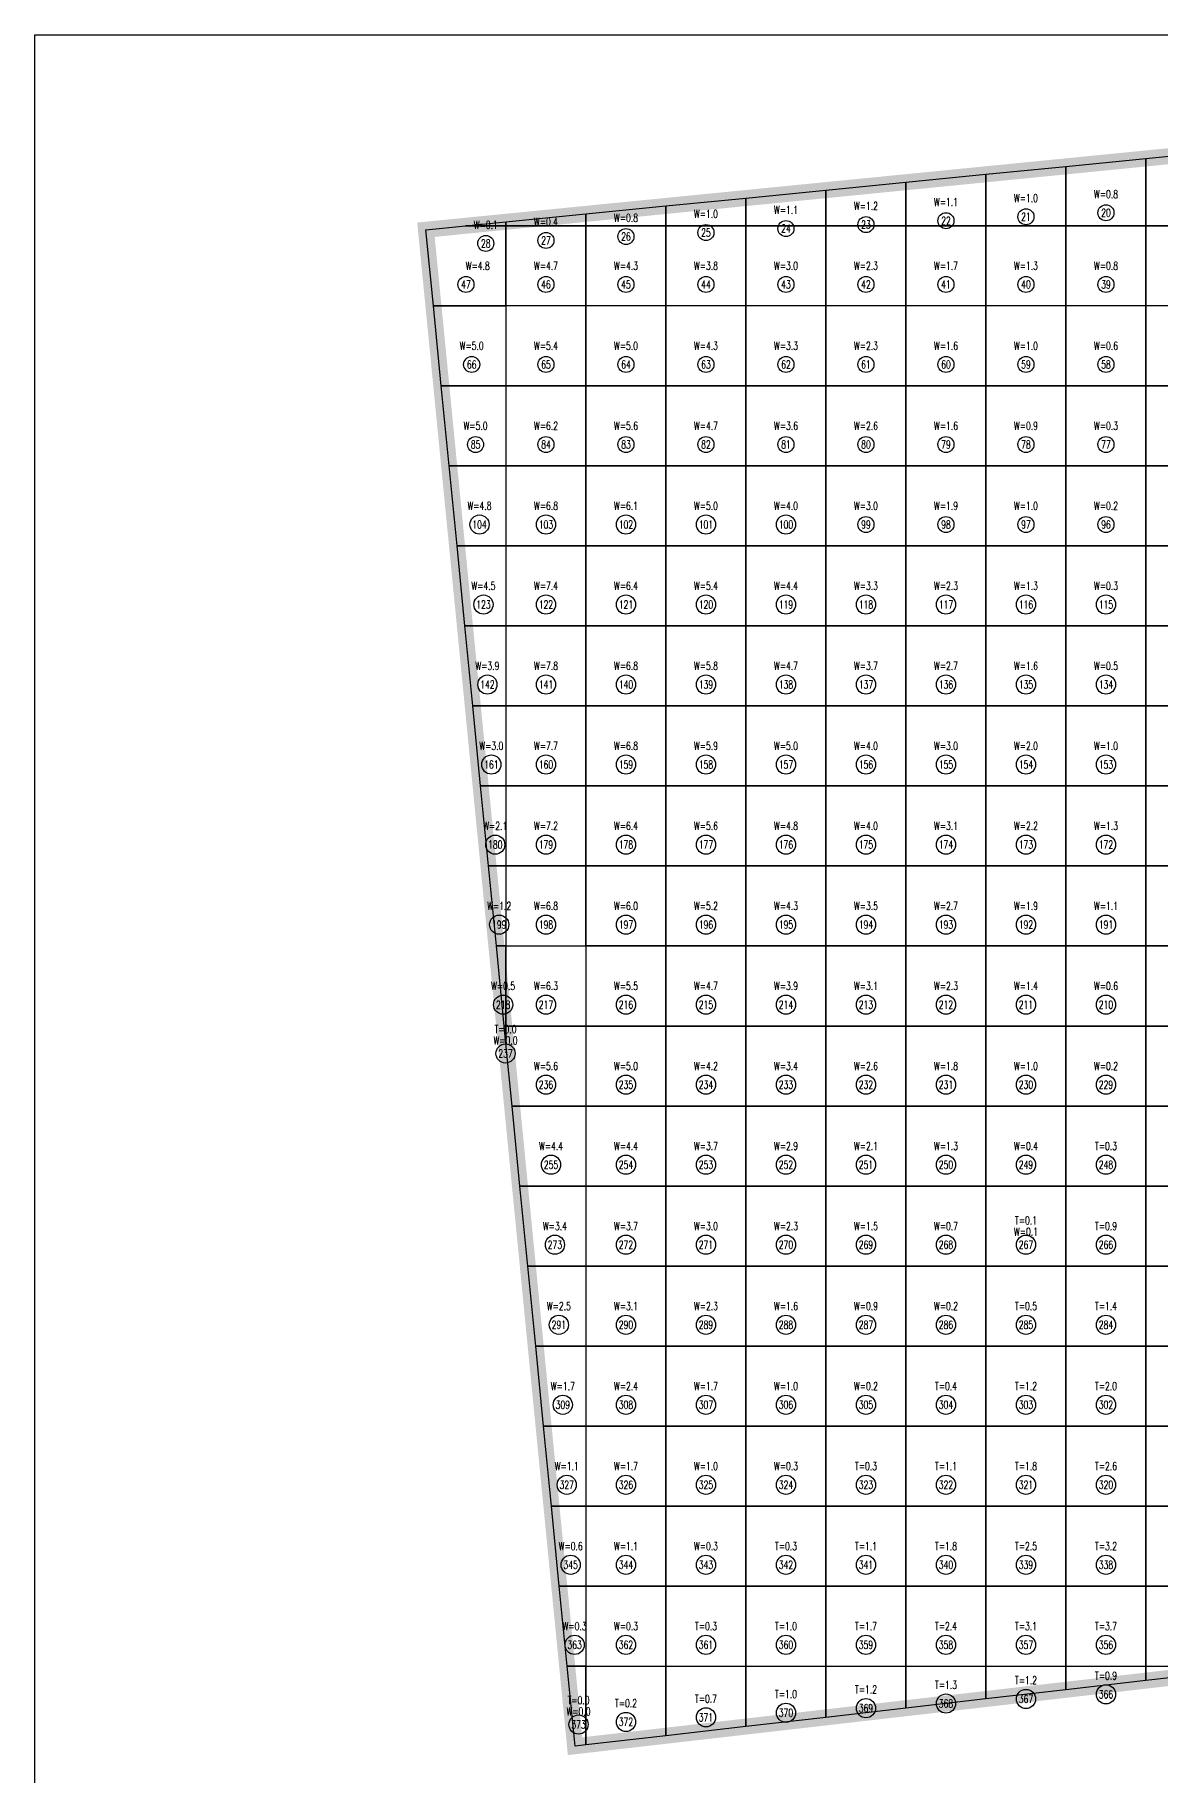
# Model space of a CAD drawing. Extents: x 4283 to 40403, y 1134 to 1764.
# Drawn here: x 13742 to 13805.9, y 1575.2 to 1674.1 of the extents above; entities that cross this region are included whole.
import ezdxf
from ezdxf.enums import TextEntityAlignment as Align

# ---------------------------------------------------------------- set-up
doc = ezdxf.new("R2010")
doc.units = 0
for name, color, linetype in [('tdz_15-1方格网', 2, 'Continuous'), ('tdz_15-1方格网计算', 7, 'Continuous'), ('tdz_土方计算图', 7, 'Continuous'), ('tdz_格田', 6, 'Continuous')]:
    doc.layers.add(name, color=color, linetype=linetype)
doc.styles.add('GLandNum', font='txt_____.ttf', dxfattribs={"width": 0.7, "height": 0.5})

msp = doc.modelspace()

# ---------------------------------------------------------------- linework, layer by layer
at = {"layer": 'tdz_15-1方格网', "linetype": 'Continuous'}
for points in [[(13805.124, 1667.069, 3083.829), (13805.124, 1663.245, 3083.823), (13800.579, 1663.245, 3083.84), (13800.579, 1666.619, 3083.845)], [(13809.67, 1667.519, 3083.813), (13809.67, 1663.245, 3083.805), (13805.124, 1663.245, 3083.823), (13805.124, 1667.069, 3083.829)], [(13796.034, 1666.169, 3083.862), (13796.034, 1663.245, 3083.857), (13791.488, 1663.245, 3083.875), (13791.488, 1665.72, 3083.878)], [(13800.579, 1666.619, 3083.845), (13800.579, 1663.245, 3083.84), (13796.034, 1663.245, 3083.857), (13796.034, 1666.169, 3083.862)], [(13782.397, 1664.82, 3083.911), (13782.397, 1663.245, 3083.917), (13777.852, 1663.245, 3083.935), (13777.852, 1664.371, 3083.929)], [(13786.943, 1665.27, 3083.895), (13786.943, 1663.245, 3083.892), (13782.397, 1663.245, 3083.917), (13782.397, 1664.82, 3083.911)], [(13791.488, 1665.72, 3083.878), (13791.488, 1663.245, 3083.875), (13786.943, 1663.245, 3083.892), (13786.943, 1665.27, 3083.895)], [(13773.306, 1663.921, 3083.946), (13773.306, 1663.245, 3083.95), (13768.761, 1663.245, 3083.965), (13768.761, 1663.471, 3083.965)], [(13777.852, 1664.371, 3083.929), (13777.852, 1663.245, 3083.935), (13773.306, 1663.245, 3083.95), (13773.306, 1663.921, 3083.946)], [(13766.47, 1663.245, 3083.974), (13768.761, 1663.245, 3083.965), (13768.761, 1658.699, 3083.992), (13764.64, 1658.699, 3084.005), (13764.215, 1663.022, 3083.983)], [(13768.761, 1663.471, 3083.965), (13768.761, 1663.245, 3083.965), (13766.47, 1663.245, 3083.974)], [(13768.761, 1658.699, 3083.992), (13768.761, 1663.245, 3083.965), (13773.306, 1663.245, 3083.95), (13773.306, 1658.699, 3083.976)], [(13773.306, 1658.699, 3083.976), (13773.306, 1663.245, 3083.95), (13777.852, 1663.245, 3083.935), (13777.852, 1658.699, 3083.961)], [(13777.852, 1658.699, 3083.961), (13777.852, 1663.245, 3083.935), (13782.397, 1663.245, 3083.917), (13782.397, 1658.699, 3083.931)], [(13782.397, 1658.699, 3083.931), (13782.397, 1663.245, 3083.917), (13786.943, 1663.245, 3083.892), (13786.943, 1658.699, 3083.893)], [(13786.943, 1658.699, 3083.893), (13786.943, 1663.245, 3083.892), (13791.488, 1663.245, 3083.875), (13791.488, 1658.699, 3083.865)], [(13791.488, 1658.699, 3083.865), (13791.488, 1663.245, 3083.875), (13796.034, 1663.245, 3083.857), (13796.034, 1658.699, 3083.85)], [(13796.034, 1658.699, 3083.85), (13796.034, 1663.245, 3083.857), (13800.579, 1663.245, 3083.84), (13800.579, 1658.699, 3083.833)], [(13800.579, 1658.699, 3083.833), (13800.579, 1663.245, 3083.84), (13805.124, 1663.245, 3083.823), (13805.124, 1658.699, 3083.815)], [(13805.124, 1658.699, 3083.815), (13805.124, 1663.245, 3083.823), (13809.67, 1663.245, 3083.805), (13809.67, 1658.699, 3083.798)], [(13764.64, 1658.699, 3084.005), (13768.761, 1658.699, 3083.992), (13768.761, 1654.154, 3084.018), (13765.087, 1654.154, 3084.03)], [(13768.761, 1658.699, 3083.992), (13768.761, 1654.154, 3084.018), (13773.306, 1654.154, 3084.003), (13773.306, 1658.699, 3083.976)], [(13773.306, 1658.699, 3083.976), (13773.306, 1654.154, 3084.003), (13777.852, 1654.154, 3083.981), (13777.852, 1658.699, 3083.961)], [(13777.852, 1658.699, 3083.961), (13777.852, 1654.154, 3083.981), (13782.397, 1654.154, 3083.944), (13782.397, 1658.699, 3083.931)], [(13782.397, 1658.699, 3083.931), (13782.397, 1654.154, 3083.944), (13786.943, 1654.154, 3083.906), (13786.943, 1658.699, 3083.893)], [(13786.943, 1658.699, 3083.893), (13786.943, 1654.154, 3083.906), (13791.488, 1654.154, 3083.869), (13791.488, 1658.699, 3083.865)], [(13791.488, 1658.699, 3083.865), (13791.488, 1654.154, 3083.869), (13796.034, 1654.154, 3083.84), (13796.034, 1658.699, 3083.85)], [(13796.034, 1658.699, 3083.85), (13796.034, 1654.154, 3083.84), (13800.579, 1654.154, 3083.825), (13800.579, 1658.699, 3083.833)], [(13800.579, 1658.699, 3083.833), (13800.579, 1654.154, 3083.825), (13805.124, 1654.154, 3083.808), (13805.124, 1658.699, 3083.815)], [(13805.124, 1658.699, 3083.815), (13805.124, 1654.154, 3083.808), (13809.67, 1654.154, 3083.791), (13809.67, 1658.699, 3083.798)], [(13765.087, 1654.154, 3084.03), (13768.761, 1654.154, 3084.018), (13768.761, 1649.608, 3084.045), (13765.534, 1649.608, 3084.055)], [(13768.761, 1654.154, 3084.018), (13768.761, 1649.608, 3084.045), (13773.306, 1649.608, 3084.029), (13773.306, 1654.154, 3084.003)], [(13773.306, 1654.154, 3084.003), (13773.306, 1649.608, 3084.029), (13777.852, 1649.608, 3083.995), (13777.852, 1654.154, 3083.981)], [(13777.852, 1654.154, 3083.981), (13777.852, 1649.608, 3083.995), (13782.397, 1649.608, 3083.957), (13782.397, 1654.154, 3083.944)], [(13782.397, 1654.154, 3083.944), (13782.397, 1649.608, 3083.957), (13786.943, 1649.608, 3083.92), (13786.943, 1654.154, 3083.906)], [(13786.943, 1654.154, 3083.906), (13786.943, 1649.608, 3083.92), (13791.488, 1649.608, 3083.882), (13791.488, 1654.154, 3083.869)], [(13791.488, 1654.154, 3083.869), (13791.488, 1649.608, 3083.882), (13796.034, 1649.608, 3083.845), (13796.034, 1654.154, 3083.84)], [(13796.034, 1654.154, 3083.84), (13796.034, 1649.608, 3083.845), (13800.579, 1649.608, 3083.814), (13800.579, 1654.154, 3083.825)], [(13800.579, 1654.154, 3083.825), (13800.579, 1649.608, 3083.814), (13805.124, 1649.608, 3083.798), (13805.124, 1654.154, 3083.808)], [(13805.124, 1654.154, 3083.808), (13805.124, 1649.608, 3083.798), (13809.67, 1649.608, 3083.783), (13809.67, 1654.154, 3083.791)], [(13765.534, 1649.608, 3084.055), (13768.761, 1649.608, 3084.045), (13768.761, 1645.063, 3084.071), (13765.981, 1645.063, 3084.079)], [(13768.761, 1649.608, 3084.045), (13768.761, 1645.063, 3084.071), (13773.306, 1645.063, 3084.045), (13773.306, 1649.608, 3084.029)], [(13773.306, 1649.608, 3084.029), (13773.306, 1645.063, 3084.045), (13777.852, 1645.063, 3084.008), (13777.852, 1649.608, 3083.995)], [(13777.852, 1649.608, 3083.995), (13777.852, 1645.063, 3084.008), (13782.397, 1645.063, 3083.97), (13782.397, 1649.608, 3083.957)], [(13782.397, 1649.608, 3083.957), (13782.397, 1645.063, 3083.97), (13786.943, 1645.063, 3083.933), (13786.943, 1649.608, 3083.92)], [(13786.943, 1649.608, 3083.92), (13786.943, 1645.063, 3083.933), (13791.488, 1645.063, 3083.895), (13791.488, 1649.608, 3083.882)], [(13791.488, 1649.608, 3083.882), (13791.488, 1645.063, 3083.895), (13796.034, 1645.063, 3083.858), (13796.034, 1649.608, 3083.845)], [(13796.034, 1649.608, 3083.845), (13796.034, 1645.063, 3083.858), (13800.579, 1645.063, 3083.821), (13800.579, 1649.608, 3083.814)], [(13800.579, 1649.608, 3083.814), (13800.579, 1645.063, 3083.821), (13805.124, 1645.063, 3083.787), (13805.124, 1649.608, 3083.798)], [(13805.124, 1649.608, 3083.798), (13805.124, 1645.063, 3083.787), (13809.67, 1645.063, 3083.772), (13809.67, 1649.608, 3083.783)], [(13765.981, 1645.063, 3084.079), (13768.761, 1645.063, 3084.071), (13768.761, 1640.517, 3084.096), (13766.428, 1640.517, 3084.104)], [(13768.761, 1645.063, 3084.071), (13768.761, 1640.517, 3084.096), (13773.306, 1640.517, 3084.059), (13773.306, 1645.063, 3084.045)], [(13773.306, 1645.063, 3084.045), (13773.306, 1640.517, 3084.059), (13777.852, 1640.517, 3084.021), (13777.852, 1645.063, 3084.008)], [(13777.852, 1645.063, 3084.008), (13777.852, 1640.517, 3084.021), (13782.397, 1640.517, 3083.984), (13782.397, 1645.063, 3083.97)], [(13782.397, 1645.063, 3083.97), (13782.397, 1640.517, 3083.984), (13786.943, 1640.517, 3083.946), (13786.943, 1645.063, 3083.933)], [(13786.943, 1645.063, 3083.933), (13786.943, 1640.517, 3083.946), (13791.488, 1640.517, 3083.909), (13791.488, 1645.063, 3083.895)], [(13791.488, 1645.063, 3083.895), (13791.488, 1640.517, 3083.909), (13796.034, 1640.517, 3083.871), (13796.034, 1645.063, 3083.858)], [(13796.034, 1645.063, 3083.858), (13796.034, 1640.517, 3083.871), (13800.579, 1640.517, 3083.834), (13800.579, 1645.063, 3083.821)], [(13800.579, 1645.063, 3083.821), (13800.579, 1640.517, 3083.834), (13805.124, 1640.517, 3083.796), (13805.124, 1645.063, 3083.787)], [(13805.124, 1645.063, 3083.787), (13805.124, 1640.517, 3083.796), (13809.67, 1640.517, 3083.762), (13809.67, 1645.063, 3083.772)], [(13766.428, 1640.517, 3084.104), (13768.761, 1640.517, 3084.096), (13768.761, 1635.972, 3084.1), (13766.875, 1635.972, 3084.111)], [(13768.761, 1640.517, 3084.096), (13768.761, 1635.972, 3084.1), (13773.306, 1635.972, 3084.071), (13773.306, 1640.517, 3084.059)], [(13773.306, 1640.517, 3084.059), (13773.306, 1635.972, 3084.071), (13777.852, 1635.972, 3084.035), (13777.852, 1640.517, 3084.021)], [(13777.852, 1640.517, 3084.021), (13777.852, 1635.972, 3084.035), (13782.397, 1635.972, 3083.997), (13782.397, 1640.517, 3083.984)], [(13782.397, 1640.517, 3083.984), (13782.397, 1635.972, 3083.997), (13786.943, 1635.972, 3083.959), (13786.943, 1640.517, 3083.946)], [(13786.943, 1640.517, 3083.946), (13786.943, 1635.972, 3083.959), (13791.488, 1635.972, 3083.922), (13791.488, 1640.517, 3083.909)], [(13791.488, 1640.517, 3083.909), (13791.488, 1635.972, 3083.922), (13796.034, 1635.972, 3083.885), (13796.034, 1640.517, 3083.871)], [(13796.034, 1640.517, 3083.871), (13796.034, 1635.972, 3083.885), (13800.579, 1635.972, 3083.847), (13800.579, 1640.517, 3083.834)], [(13800.579, 1640.517, 3083.834), (13800.579, 1635.972, 3083.847), (13805.124, 1635.972, 3083.81), (13805.124, 1640.517, 3083.796)], [(13805.124, 1640.517, 3083.796), (13805.124, 1635.972, 3083.81), (13809.67, 1635.972, 3083.772), (13809.67, 1640.517, 3083.762)], [(13766.875, 1635.972, 3084.111), (13768.761, 1635.972, 3084.1), (13768.761, 1631.426, 3084.085), (13767.322, 1631.426, 3084.093)], [(13768.761, 1635.972, 3084.1), (13768.761, 1631.426, 3084.085), (13773.306, 1631.426, 3084.055), (13773.306, 1635.972, 3084.071)], [(13773.306, 1635.972, 3084.071), (13773.306, 1631.426, 3084.055), (13777.852, 1631.426, 3084.025), (13777.852, 1635.972, 3084.035)], [(13777.852, 1635.972, 3084.035), (13777.852, 1631.426, 3084.025), (13782.397, 1631.426, 3083.995), (13782.397, 1635.972, 3083.997)], [(13782.397, 1635.972, 3083.997), (13782.397, 1631.426, 3083.995), (13786.943, 1631.426, 3083.967), (13786.943, 1635.972, 3083.959)], [(13786.943, 1635.972, 3083.959), (13786.943, 1631.426, 3083.967), (13791.488, 1631.426, 3083.935), (13791.488, 1635.972, 3083.922)], [(13791.488, 1635.972, 3083.922), (13791.488, 1631.426, 3083.935), (13796.034, 1631.426, 3083.898), (13796.034, 1635.972, 3083.885)], [(13796.034, 1635.972, 3083.885), (13796.034, 1631.426, 3083.898), (13800.579, 1631.426, 3083.86), (13800.579, 1635.972, 3083.847)], [(13800.579, 1635.972, 3083.847), (13800.579, 1631.426, 3083.86), (13805.124, 1631.426, 3083.823), (13805.124, 1635.972, 3083.81)], [(13805.124, 1635.972, 3083.81), (13805.124, 1631.426, 3083.823), (13809.67, 1631.426, 3083.785), (13809.67, 1635.972, 3083.772)], [(13767.322, 1631.426, 3084.093), (13768.761, 1631.426, 3084.085), (13768.761, 1626.881, 3084.069), (13767.769, 1626.881, 3084.075)], [(13768.761, 1631.426, 3084.085), (13768.761, 1626.881, 3084.069), (13773.306, 1626.881, 3084.039), (13773.306, 1631.426, 3084.055)], [(13773.306, 1631.426, 3084.055), (13773.306, 1626.881, 3084.039), (13777.852, 1626.881, 3084.009), (13777.852, 1631.426, 3084.025)], [(13777.852, 1631.426, 3084.025), (13777.852, 1626.881, 3084.009), (13782.397, 1626.881, 3083.98), (13782.397, 1631.426, 3083.995)], [(13782.397, 1631.426, 3083.995), (13782.397, 1626.881, 3083.98), (13786.943, 1626.881, 3083.95), (13786.943, 1631.426, 3083.967)], [(13786.943, 1631.426, 3083.967), (13786.943, 1626.881, 3083.95), (13791.488, 1626.881, 3083.92), (13791.488, 1631.426, 3083.935)], [(13791.488, 1631.426, 3083.935), (13791.488, 1626.881, 3083.92), (13796.034, 1626.881, 3083.892), (13796.034, 1631.426, 3083.898)], [(13796.034, 1631.426, 3083.898), (13796.034, 1626.881, 3083.892), (13800.579, 1626.881, 3083.863), (13800.579, 1631.426, 3083.86)], [(13800.579, 1631.426, 3083.86), (13800.579, 1626.881, 3083.863), (13805.124, 1626.881, 3083.835), (13805.124, 1631.426, 3083.823)], [(13805.124, 1631.426, 3083.823), (13805.124, 1626.881, 3083.835), (13809.67, 1626.881, 3083.799), (13809.67, 1631.426, 3083.785)], [(13767.769, 1626.881, 3084.075), (13768.761, 1626.881, 3084.069), (13768.761, 1622.336, 3084.054), (13768.216, 1622.336, 3084.055)], [(13768.761, 1626.881, 3084.069), (13768.761, 1622.336, 3084.054), (13773.306, 1622.336, 3084.024), (13773.306, 1626.881, 3084.039)], [(13773.306, 1626.881, 3084.039), (13773.306, 1622.336, 3084.024), (13777.852, 1622.336, 3083.994), (13777.852, 1626.881, 3084.009)], [(13777.852, 1626.881, 3084.009), (13777.852, 1622.336, 3083.994), (13782.397, 1622.336, 3083.964), (13782.397, 1626.881, 3083.98)], [(13782.397, 1626.881, 3083.98), (13782.397, 1622.336, 3083.964), (13786.943, 1622.336, 3083.934), (13786.943, 1626.881, 3083.95)], [(13786.943, 1626.881, 3083.95), (13786.943, 1622.336, 3083.934), (13791.488, 1622.336, 3083.905), (13791.488, 1626.881, 3083.92)], [(13791.488, 1626.881, 3083.92), (13791.488, 1622.336, 3083.905), (13796.034, 1622.336, 3083.875), (13796.034, 1626.881, 3083.892)], [(13796.034, 1626.881, 3083.892), (13796.034, 1622.336, 3083.875), (13800.579, 1622.336, 3083.845), (13800.579, 1626.881, 3083.863)], [(13800.579, 1626.881, 3083.863), (13800.579, 1622.336, 3083.845), (13805.124, 1622.336, 3083.815), (13805.124, 1626.881, 3083.835)], [(13805.124, 1626.881, 3083.835), (13805.124, 1622.336, 3083.815), (13809.67, 1622.336, 3083.787), (13809.67, 1626.881, 3083.799)], [(13768.216, 1622.336, 3084.055), (13768.761, 1622.336, 3084.054), (13768.761, 1617.79, 3084.034), (13768.663, 1617.79, 3084.034)], [(13768.761, 1617.79, 3084.034), (13768.761, 1622.336, 3084.054), (13773.306, 1622.336, 3084.024), (13773.306, 1617.79, 3084.006)], [(13773.306, 1622.336, 3084.024), (13773.306, 1617.79, 3084.006), (13777.852, 1617.79, 3083.977), (13777.852, 1622.336, 3083.994)], [(13777.852, 1622.336, 3083.994), (13777.852, 1617.79, 3083.977), (13782.397, 1617.79, 3083.948), (13782.397, 1622.336, 3083.964)], [(13782.397, 1622.336, 3083.964), (13782.397, 1617.79, 3083.948), (13786.943, 1617.79, 3083.918), (13786.943, 1622.336, 3083.934)], [(13786.943, 1622.336, 3083.934), (13786.943, 1617.79, 3083.918), (13791.488, 1617.79, 3083.888), (13791.488, 1622.336, 3083.905)], [(13791.488, 1622.336, 3083.905), (13791.488, 1617.79, 3083.888), (13796.034, 1617.79, 3083.859), (13796.034, 1622.336, 3083.875)], [(13796.034, 1622.336, 3083.875), (13796.034, 1617.79, 3083.859), (13800.579, 1617.79, 3083.829), (13800.579, 1622.336, 3083.845)], [(13800.579, 1622.336, 3083.845), (13800.579, 1617.79, 3083.829), (13805.124, 1617.79, 3083.799), (13805.124, 1622.336, 3083.815)], [(13805.124, 1622.336, 3083.815), (13805.124, 1617.79, 3083.799), (13809.67, 1617.79, 3083.769), (13809.67, 1622.336, 3083.787)], [(13768.663, 1617.79, 3084.034), (13768.761, 1617.79, 3084.034), (13768.761, 1616.793, 3084.028)], [(13768.761, 1616.793, 3084.028), (13768.761, 1617.79, 3084.034), (13773.306, 1617.79, 3084.006), (13773.306, 1613.245, 3083.984), (13769.11, 1613.245, 3084.007)], [(13773.306, 1617.79, 3084.006), (13773.306, 1613.245, 3083.984), (13777.852, 1613.245, 3083.958), (13777.852, 1617.79, 3083.977)], [(13777.852, 1617.79, 3083.977), (13777.852, 1613.245, 3083.958), (13782.397, 1613.245, 3083.928), (13782.397, 1617.79, 3083.948)], [(13782.397, 1617.79, 3083.948), (13782.397, 1613.245, 3083.928), (13786.943, 1613.245, 3083.899), (13786.943, 1617.79, 3083.918)], [(13786.943, 1617.79, 3083.918), (13786.943, 1613.245, 3083.899), (13791.488, 1613.245, 3083.87), (13791.488, 1617.79, 3083.888)], [(13791.488, 1617.79, 3083.888), (13791.488, 1613.245, 3083.87), (13796.034, 1613.245, 3083.841), (13796.034, 1617.79, 3083.859)], [(13796.034, 1617.79, 3083.859), (13796.034, 1613.245, 3083.841), (13800.579, 1613.245, 3083.812), (13800.579, 1617.79, 3083.829)], [(13800.579, 1617.79, 3083.829), (13800.579, 1613.245, 3083.812), (13805.124, 1613.245, 3083.782), (13805.124, 1617.79, 3083.799)], [(13805.124, 1617.79, 3083.799), (13805.124, 1613.245, 3083.782), (13809.67, 1613.245, 3083.753), (13809.67, 1617.79, 3083.769)], [(13769.11, 1613.245, 3084.007), (13773.306, 1613.245, 3083.984), (13773.306, 1608.699, 3083.96), (13769.557, 1608.699, 3083.981)], [(13773.306, 1613.245, 3083.984), (13773.306, 1608.699, 3083.96), (13777.852, 1608.699, 3083.934), (13777.852, 1613.245, 3083.958)], [(13777.852, 1613.245, 3083.958), (13777.852, 1608.699, 3083.934), (13782.397, 1608.699, 3083.908), (13782.397, 1613.245, 3083.928)], [(13782.397, 1613.245, 3083.928), (13782.397, 1608.699, 3083.908), (13786.943, 1608.699, 3083.88), (13786.943, 1613.245, 3083.899)], [(13786.943, 1613.245, 3083.899), (13786.943, 1608.699, 3083.88), (13791.488, 1608.699, 3083.85), (13791.488, 1613.245, 3083.87)], [(13791.488, 1613.245, 3083.87), (13791.488, 1608.699, 3083.85), (13796.034, 1608.699, 3083.821), (13796.034, 1613.245, 3083.841)], [(13796.034, 1613.245, 3083.841), (13796.034, 1608.699, 3083.821), (13800.579, 1608.699, 3083.792), (13800.579, 1613.245, 3083.812)], [(13800.579, 1613.245, 3083.812), (13800.579, 1608.699, 3083.792), (13805.124, 1608.699, 3083.763), (13805.124, 1613.245, 3083.782)], [(13805.124, 1613.245, 3083.782), (13805.124, 1608.699, 3083.763), (13809.67, 1608.699, 3083.734), (13809.67, 1613.245, 3083.753)], [(13769.557, 1608.699, 3083.981), (13773.306, 1608.699, 3083.96), (13773.306, 1604.154, 3083.935), (13770.004, 1604.154, 3083.955)], [(13773.306, 1608.699, 3083.96), (13773.306, 1604.154, 3083.935), (13777.852, 1604.154, 3083.91), (13777.852, 1608.699, 3083.934)], [(13777.852, 1608.699, 3083.934), (13777.852, 1604.154, 3083.91), (13782.397, 1604.154, 3083.884), (13782.397, 1608.699, 3083.908)], [(13782.397, 1608.699, 3083.908), (13782.397, 1604.154, 3083.884), (13786.943, 1604.154, 3083.857), (13786.943, 1608.699, 3083.88)], [(13786.943, 1608.699, 3083.88), (13786.943, 1604.154, 3083.857), (13791.488, 1604.154, 3083.831), (13791.488, 1608.699, 3083.85)], [(13791.488, 1608.699, 3083.85), (13791.488, 1604.154, 3083.831), (13796.034, 1604.154, 3083.802), (13796.034, 1608.699, 3083.821)], [(13796.034, 1608.699, 3083.821), (13796.034, 1604.154, 3083.802), (13800.579, 1604.154, 3083.772), (13800.579, 1608.699, 3083.792)], [(13800.579, 1608.699, 3083.792), (13800.579, 1604.154, 3083.772), (13805.124, 1604.154, 3083.743), (13805.124, 1608.699, 3083.763)], [(13805.124, 1608.699, 3083.763), (13805.124, 1604.154, 3083.743), (13809.67, 1604.154, 3083.714), (13809.67, 1608.699, 3083.734)], [(13770.004, 1604.154, 3083.955), (13773.306, 1604.154, 3083.935), (13773.306, 1599.608, 3083.912), (13770.451, 1599.608, 3083.927)], [(13773.306, 1604.154, 3083.935), (13773.306, 1599.608, 3083.912), (13777.852, 1599.608, 3083.885), (13777.852, 1604.154, 3083.91)], [(13777.852, 1604.154, 3083.91), (13777.852, 1599.608, 3083.885), (13782.397, 1599.608, 3083.859), (13782.397, 1604.154, 3083.884)], [(13782.397, 1604.154, 3083.884), (13782.397, 1599.608, 3083.859), (13786.943, 1599.608, 3083.834), (13786.943, 1604.154, 3083.857)], [(13786.943, 1604.154, 3083.857), (13786.943, 1599.608, 3083.834), (13791.488, 1599.608, 3083.807), (13791.488, 1604.154, 3083.831)], [(13791.488, 1604.154, 3083.831), (13791.488, 1599.608, 3083.807), (13796.034, 1599.608, 3083.782), (13796.034, 1604.154, 3083.802)], [(13796.034, 1604.154, 3083.802), (13796.034, 1599.608, 3083.782), (13800.579, 1599.608, 3083.753), (13800.579, 1604.154, 3083.772)], [(13800.579, 1604.154, 3083.772), (13800.579, 1599.608, 3083.753), (13805.124, 1599.608, 3083.724), (13805.124, 1604.154, 3083.743)], [(13805.124, 1604.154, 3083.743), (13805.124, 1599.608, 3083.724), (13809.67, 1599.608, 3083.695), (13809.67, 1604.154, 3083.714)], [(13770.451, 1599.608, 3083.927), (13773.306, 1599.608, 3083.912), (13773.306, 1595.063, 3083.887), (13770.897, 1595.063, 3083.901)], [(13773.306, 1599.608, 3083.912), (13773.306, 1595.063, 3083.887), (13777.852, 1595.063, 3083.861), (13777.852, 1599.608, 3083.885)], [(13777.852, 1599.608, 3083.885), (13777.852, 1595.063, 3083.861), (13782.397, 1595.063, 3083.835), (13782.397, 1599.608, 3083.859)], [(13782.397, 1599.608, 3083.859), (13782.397, 1595.063, 3083.835), (13786.943, 1595.063, 3083.809), (13786.943, 1599.608, 3083.834)], [(13786.943, 1599.608, 3083.834), (13786.943, 1595.063, 3083.809), (13791.488, 1595.063, 3083.784), (13791.488, 1599.608, 3083.807)], [(13791.488, 1599.608, 3083.807), (13791.488, 1595.063, 3083.784), (13796.034, 1595.063, 3083.757), (13796.034, 1599.608, 3083.782)], [(13796.034, 1599.608, 3083.782), (13796.034, 1595.063, 3083.757), (13800.579, 1595.063, 3083.732), (13800.579, 1599.608, 3083.753)], [(13800.579, 1599.608, 3083.753), (13800.579, 1595.063, 3083.732), (13805.124, 1595.063, 3083.705), (13805.124, 1599.608, 3083.724)], [(13805.124, 1599.608, 3083.724), (13805.124, 1595.063, 3083.705), (13809.67, 1595.063, 3083.675), (13809.67, 1599.608, 3083.695)], [(13770.897, 1595.063, 3083.901), (13773.306, 1595.063, 3083.887), (13773.306, 1590.517, 3083.864), (13771.344, 1590.517, 3083.875)], [(13773.306, 1595.063, 3083.887), (13773.306, 1590.517, 3083.864), (13777.852, 1590.517, 3083.837), (13777.852, 1595.063, 3083.861)], [(13777.852, 1595.063, 3083.861), (13777.852, 1590.517, 3083.837), (13782.397, 1590.517, 3083.811), (13782.397, 1595.063, 3083.835)], [(13782.397, 1595.063, 3083.835), (13782.397, 1590.517, 3083.811), (13786.943, 1590.517, 3083.785), (13786.943, 1595.063, 3083.809)], [(13786.943, 1595.063, 3083.809), (13786.943, 1590.517, 3083.785), (13791.488, 1590.517, 3083.759), (13791.488, 1595.063, 3083.784)], [(13791.488, 1595.063, 3083.784), (13791.488, 1590.517, 3083.759), (13796.034, 1590.517, 3083.734), (13796.034, 1595.063, 3083.757)], [(13796.034, 1595.063, 3083.757), (13796.034, 1590.517, 3083.734), (13800.579, 1590.517, 3083.707), (13800.579, 1595.063, 3083.732)], [(13800.579, 1595.063, 3083.732), (13800.579, 1590.517, 3083.707), (13805.124, 1590.517, 3083.681), (13805.124, 1595.063, 3083.705)], [(13805.124, 1595.063, 3083.705), (13805.124, 1590.517, 3083.681), (13809.67, 1590.517, 3083.655), (13809.67, 1595.063, 3083.675)], [(13771.344, 1590.517, 3083.875), (13773.306, 1590.517, 3083.864), (13773.306, 1585.972, 3083.839), (13771.791, 1585.972, 3083.847)], [(13773.306, 1590.517, 3083.864), (13773.306, 1585.972, 3083.839), (13777.852, 1585.972, 3083.813), (13777.852, 1590.517, 3083.837)], [(13777.852, 1590.517, 3083.837), (13777.852, 1585.972, 3083.813), (13782.397, 1585.972, 3083.787), (13782.397, 1590.517, 3083.811)], [(13782.397, 1590.517, 3083.811), (13782.397, 1585.972, 3083.787), (13786.943, 1585.972, 3083.761), (13786.943, 1590.517, 3083.785)], [(13786.943, 1590.517, 3083.785), (13786.943, 1585.972, 3083.761), (13791.488, 1585.972, 3083.735), (13791.488, 1590.517, 3083.759)], [(13791.488, 1590.517, 3083.759), (13791.488, 1585.972, 3083.735), (13796.034, 1585.972, 3083.709), (13796.034, 1590.517, 3083.734)], [(13796.034, 1590.517, 3083.734), (13796.034, 1585.972, 3083.709), (13800.579, 1585.972, 3083.683), (13800.579, 1590.517, 3083.707)], [(13800.579, 1590.517, 3083.707), (13800.579, 1585.972, 3083.683), (13805.124, 1585.972, 3083.659), (13805.124, 1590.517, 3083.681)], [(13805.124, 1590.517, 3083.681), (13805.124, 1585.972, 3083.659), (13809.67, 1585.972, 3083.636), (13809.67, 1590.517, 3083.655)], [(13771.791, 1585.972, 3083.847), (13773.306, 1585.972, 3083.839), (13773.306, 1581.426, 3083.815), (13772.238, 1581.426, 3083.821)], [(13773.306, 1585.972, 3083.839), (13773.306, 1581.426, 3083.815), (13777.852, 1581.426, 3083.789), (13777.852, 1585.972, 3083.813)], [(13777.852, 1585.972, 3083.813), (13777.852, 1581.426, 3083.789), (13782.397, 1581.426, 3083.763), (13782.397, 1585.972, 3083.787)], [(13782.397, 1585.972, 3083.787), (13782.397, 1581.426, 3083.763), (13786.943, 1581.426, 3083.737), (13786.943, 1585.972, 3083.761)], [(13786.943, 1585.972, 3083.761), (13786.943, 1581.426, 3083.737), (13791.488, 1581.426, 3083.714), (13791.488, 1585.972, 3083.735)], [(13791.488, 1585.972, 3083.735), (13791.488, 1581.426, 3083.714), (13796.034, 1581.426, 3083.691), (13796.034, 1585.972, 3083.709)], [(13796.034, 1585.972, 3083.709), (13796.034, 1581.426, 3083.691), (13800.579, 1581.426, 3083.667), (13800.579, 1585.972, 3083.683)], [(13800.579, 1585.972, 3083.683), (13800.579, 1581.426, 3083.667), (13805.124, 1581.426, 3083.645), (13805.124, 1585.972, 3083.659)], [(13805.124, 1585.972, 3083.659), (13805.124, 1581.426, 3083.645), (13809.67, 1581.426, 3083.636), (13809.67, 1585.972, 3083.636)], [(13772.238, 1581.426, 3083.821), (13773.306, 1581.426, 3083.815), (13773.306, 1576.952, 3083.792), (13772.685, 1576.881, 3083.795)], [(13773.306, 1576.952, 3083.792), (13773.306, 1581.426, 3083.815), (13777.852, 1581.426, 3083.789), (13777.852, 1577.474, 3083.771)], [(13777.852, 1577.474, 3083.771), (13777.852, 1581.426, 3083.789), (13782.397, 1581.426, 3083.763), (13782.397, 1577.997, 3083.75)], [(13782.397, 1577.997, 3083.75), (13782.397, 1581.426, 3083.763), (13786.943, 1581.426, 3083.737), (13786.943, 1578.519, 3083.728)], [(13786.943, 1578.519, 3083.728), (13786.943, 1581.426, 3083.737), (13791.488, 1581.426, 3083.714), (13791.488, 1579.041, 3083.707)], [(13791.488, 1579.041, 3083.707), (13791.488, 1581.426, 3083.714), (13796.034, 1581.426, 3083.691), (13796.034, 1579.563, 3083.686)], [(13796.034, 1579.563, 3083.686), (13796.034, 1581.426, 3083.691), (13800.579, 1581.426, 3083.667), (13800.579, 1580.085, 3083.665)], [(13800.579, 1580.085, 3083.665), (13800.579, 1581.426, 3083.667), (13805.124, 1581.426, 3083.645), (13805.124, 1580.607, 3083.645)], [(13805.124, 1580.607, 3083.645), (13805.124, 1581.426, 3083.645), (13809.67, 1581.426, 3083.636), (13809.67, 1581.129, 3083.636)]]:
    msp.add_polyline3d(points, close=True, dxfattribs=at)
at = {"layer": 'tdz_15-1方格网计算', "color": 7, "linetype": 'Continuous'}
for centre, radius in [((13793.761, 1663.534), 0.455), ((13798.306, 1663.759), 0.455), ((13802.852, 1663.984), 0.455), ((13771.034, 1662.41), 0.455), ((13775.579, 1662.635), 0.455), ((13780.124, 1662.859), 0.455), ((13784.67, 1663.084), 0.455), ((13789.215, 1663.309), 0.455), ((13767.615, 1662.241), 0.455), ((13766.488, 1659.911), 0.455), ((13771.034, 1659.911), 0.455), ((13775.579, 1659.911), 0.455), ((13780.124, 1659.911), 0.455), ((13784.67, 1659.911), 0.455), ((13789.215, 1659.911), 0.455), ((13793.761, 1659.911), 0.455), ((13798.306, 1659.911), 0.455), ((13802.852, 1659.911), 0.455), ((13766.812, 1655.366), 0.455), ((13771.034, 1655.366), 0.455), ((13775.579, 1655.366), 0.455), ((13780.124, 1655.366), 0.455), ((13784.67, 1655.366), 0.455), ((13789.215, 1655.366), 0.455), ((13793.761, 1655.366), 0.455), ((13798.306, 1655.366), 0.455), ((13802.852, 1655.366), 0.455), ((13767.036, 1650.82), 0.455), ((13771.034, 1650.82), 0.455), ((13775.579, 1650.82), 0.455), ((13780.124, 1650.82), 0.455), ((13784.67, 1650.82), 0.455), ((13789.215, 1650.82), 0.455), ((13793.761, 1650.82), 0.455), ((13798.306, 1650.82), 0.455), ((13802.852, 1650.82), 0.455), ((13767.259, 1646.275), 0.545), ((13771.034, 1646.275), 0.545), ((13775.579, 1646.275), 0.545), ((13780.124, 1646.275), 0.545), ((13784.67, 1646.275), 0.545), ((13789.215, 1646.275), 0.455), ((13793.761, 1646.275), 0.455), ((13798.306, 1646.275), 0.455), ((13802.852, 1646.275), 0.455), ((13767.483, 1641.729), 0.545), ((13771.034, 1641.729), 0.545), ((13775.579, 1641.729), 0.545), ((13780.124, 1641.729), 0.545), ((13784.67, 1641.729), 0.545), ((13789.215, 1641.729), 0.545), ((13793.761, 1641.729), 0.545), ((13798.306, 1641.729), 0.545), ((13802.852, 1641.729), 0.545), ((13767.706, 1637.184), 0.545), ((13771.034, 1637.184), 0.545), ((13775.579, 1637.184), 0.545), ((13780.124, 1637.184), 0.545), ((13784.67, 1637.184), 0.545), ((13789.215, 1637.184), 0.545), ((13793.761, 1637.184), 0.545), ((13798.306, 1637.184), 0.545), ((13802.852, 1637.184), 0.545), ((13767.93, 1632.639), 0.545), ((13771.034, 1632.639), 0.545), ((13775.579, 1632.639), 0.545), ((13780.124, 1632.639), 0.545), ((13784.67, 1632.639), 0.545), ((13789.215, 1632.639), 0.545), ((13793.761, 1632.639), 0.545), ((13798.306, 1632.639), 0.545), ((13802.852, 1632.639), 0.545), ((13768.153, 1628.093), 0.545), ((13771.034, 1628.093), 0.545), ((13775.579, 1628.093), 0.545), ((13780.124, 1628.093), 0.545), ((13784.67, 1628.093), 0.545), ((13789.215, 1628.093), 0.545), ((13793.761, 1628.093), 0.545), ((13798.306, 1628.093), 0.545), ((13802.852, 1628.093), 0.545), ((13768.377, 1623.548), 0.545), ((13771.034, 1623.548), 0.545), ((13775.579, 1623.548), 0.545), ((13780.124, 1623.548), 0.545), ((13784.67, 1623.548), 0.545), ((13789.215, 1623.548), 0.545), ((13793.761, 1623.548), 0.545), ((13798.306, 1623.548), 0.545), ((13802.852, 1623.548), 0.545), ((13768.6, 1619.002), 0.545), ((13771.034, 1619.002), 0.545), ((13775.579, 1619.002), 0.545), ((13780.124, 1619.002), 0.545), ((13784.67, 1619.002), 0.545), ((13789.215, 1619.002), 0.545), ((13793.761, 1619.002), 0.545), ((13798.306, 1619.002), 0.545), ((13802.852, 1619.002), 0.545), ((13768.736, 1616.231), 0.545), ((13771.034, 1614.457), 0.545), ((13775.579, 1614.457), 0.545), ((13780.124, 1614.457), 0.545), ((13784.67, 1614.457), 0.545), ((13789.215, 1614.457), 0.545), ((13793.761, 1614.457), 0.545), ((13798.306, 1614.457), 0.545), ((13802.852, 1614.457), 0.545), ((13771.32, 1609.911), 0.545), ((13775.579, 1609.911), 0.545), ((13780.124, 1609.911), 0.545), ((13784.67, 1609.911), 0.545), ((13789.215, 1609.911), 0.545), ((13793.761, 1609.911), 0.545), ((13798.306, 1609.911), 0.545), ((13802.852, 1609.911), 0.545), ((13771.543, 1605.366), 0.545), ((13775.579, 1605.366), 0.545), ((13780.124, 1605.366), 0.545), ((13784.67, 1605.366), 0.545), ((13789.215, 1605.366), 0.545), ((13793.761, 1605.366), 0.545), ((13798.306, 1605.366), 0.545), ((13802.852, 1605.366), 0.545), ((13771.767, 1600.82), 0.545), ((13775.579, 1600.82), 0.545), ((13780.124, 1600.82), 0.545), ((13784.67, 1600.82), 0.545), ((13789.215, 1600.82), 0.545), ((13793.761, 1600.82), 0.545), ((13798.306, 1600.82), 0.545), ((13802.852, 1600.82), 0.545), ((13771.99, 1596.275), 0.545), ((13775.579, 1596.275), 0.545), ((13780.124, 1596.275), 0.545), ((13784.67, 1596.275), 0.545), ((13789.215, 1596.275), 0.545), ((13793.761, 1596.275), 0.545), ((13798.306, 1596.275), 0.545), ((13802.852, 1596.275), 0.545), ((13772.214, 1591.729), 0.545), ((13775.579, 1591.729), 0.545), ((13780.124, 1591.729), 0.545), ((13784.67, 1591.729), 0.545), ((13789.215, 1591.729), 0.545), ((13793.761, 1591.729), 0.545), ((13798.306, 1591.729), 0.545), ((13802.852, 1591.729), 0.545), ((13772.437, 1587.184), 0.545), ((13775.579, 1587.184), 0.545), ((13780.124, 1587.184), 0.545), ((13784.67, 1587.184), 0.545), ((13789.215, 1587.184), 0.545), ((13793.761, 1587.184), 0.545), ((13798.306, 1587.184), 0.545), ((13802.852, 1587.184), 0.545), ((13772.661, 1582.639), 0.545), ((13775.579, 1582.639), 0.545), ((13780.124, 1582.639), 0.545), ((13784.67, 1582.639), 0.545), ((13789.215, 1582.639), 0.545), ((13793.761, 1582.639), 0.545), ((13798.306, 1582.639), 0.545), ((13802.852, 1582.639), 0.545), ((13793.761, 1579.304), 0.545), ((13798.306, 1579.565), 0.545), ((13802.852, 1579.826), 0.545), ((13775.579, 1578.259), 0.545), ((13780.124, 1578.52), 0.545), ((13784.67, 1578.781), 0.545), ((13789.215, 1579.042), 0.545), ((13772.884, 1578.111), 0.545)]:
    msp.add_circle(centre, radius, dxfattribs=at)
at = {"layer": 'tdz_土方计算图', "linetype": 'Continuous'}
for points in [[(13741.99, 1674.092), (13871.99, 1674.092)], [(13741.99, 1514.092), (13741.99, 1514.092), (13741.99, 1674.092), (13741.99, 1674.092)]]:
    msp.add_lwpolyline(points, dxfattribs=at)
at = {"layer": 'tdz_格田', "linetype": 'Continuous', "lineweight": 60, "const_width": 0.909}
msp.add_lwpolyline([(13847.93, 1671.304), (13849.765, 1585.735), (13772.685, 1576.881), (13764.215, 1663.022), (13847.93, 1671.304)], close=True, dxfattribs=at)

# ---------------------------------------------------------------- texts
at = {"layer": 'tdz_15-1方格网计算', "color": 173, "linetype": 'Continuous', "style": 'GLandNum', "width": 0.7}
for s, p in [('W=1.1', (13793.761, 1664.595)), ('W=1.0', (13798.306, 1664.819)), ('W=0.8', (13802.852, 1665.044)), ('W=0.8', (13775.579, 1663.695)), ('W=1.0', (13780.124, 1663.92)), ('W=1.1', (13784.67, 1664.145)), ('W=1.2', (13789.215, 1664.37)), ('W=0.1', (13767.615, 1663.301)), ('W=0.4', (13771.034, 1663.47)), ('W=4.8', (13767.158, 1660.972)), ('W=4.7', (13771.034, 1660.972)), ('W=4.3', (13775.579, 1660.972)), ('W=3.8', (13780.124, 1660.972)), ('W=3.0', (13784.67, 1660.972)), ('W=2.3', (13789.215, 1660.972)), ('W=1.7', (13793.761, 1660.972)), ('W=1.3', (13798.306, 1660.972)), ('W=0.8', (13802.852, 1660.972)), ('W=5.0', (13766.812, 1656.426)), ('W=5.4', (13771.034, 1656.426)), ('W=5.0', (13775.579, 1656.426)), ('W=4.3', (13780.124, 1656.426)), ('W=3.3', (13784.67, 1656.426)), ('W=2.3', (13789.215, 1656.426)), ('W=1.6', (13793.761, 1656.426)), ('W=1.0', (13798.306, 1656.426)), ('W=0.6', (13802.852, 1656.426)), ('W=5.0', (13767.036, 1651.881)), ('W=6.2', (13771.034, 1651.881)), ('W=5.6', (13775.579, 1651.881)), ('W=4.7', (13780.124, 1651.881)), ('W=3.6', (13784.67, 1651.881)), ('W=2.6', (13789.215, 1651.881)), ('W=1.6', (13793.761, 1651.881)), ('W=0.9', (13798.306, 1651.881)), ('W=0.3', (13802.852, 1651.881)), ('W=4.8', (13767.259, 1647.336)), ('W=6.8', (13771.034, 1647.336)), ('W=6.1', (13775.579, 1647.336)), ('W=5.0', (13780.124, 1647.336)), ('W=4.0', (13784.67, 1647.336)), ('W=3.0', (13789.215, 1647.336)), ('W=1.9', (13793.761, 1647.336)), ('W=1.0', (13798.306, 1647.336)), ('W=0.2', (13802.852, 1647.336)), ('W=4.5', (13767.483, 1642.79)), ('W=7.4', (13771.034, 1642.79)), ('W=6.4', (13775.579, 1642.79)), ('W=5.4', (13780.124, 1642.79)), ('W=4.4', (13784.67, 1642.79)), ('W=3.3', (13789.215, 1642.79)), ('W=2.3', (13793.761, 1642.79)), ('W=1.3', (13798.306, 1642.79)), ('W=0.3', (13802.852, 1642.79)), ('W=3.9', (13767.706, 1638.245)), ('W=7.8', (13771.034, 1638.245)), ('W=6.8', (13775.579, 1638.245)), ('W=5.8', (13780.124, 1638.245)), ('W=4.7', (13784.67, 1638.245)), ('W=3.7', (13789.215, 1638.245)), ('W=2.7', (13793.761, 1638.245)), ('W=1.6', (13798.306, 1638.245)), ('W=0.5', (13802.852, 1638.245)), ('W=3.0', (13767.93, 1633.699)), ('W=7.7', (13771.034, 1633.699)), ('W=6.8', (13775.579, 1633.699)), ('W=5.9', (13780.124, 1633.699)), ('W=5.0', (13784.67, 1633.699)), ('W=4.0', (13789.215, 1633.699)), ('W=3.0', (13793.761, 1633.699)), ('W=2.0', (13798.306, 1633.699)), ('W=1.0', (13802.852, 1633.699)), ('W=2.1', (13768.153, 1629.154)), ('W=7.2', (13771.034, 1629.154)), ('W=6.4', (13775.579, 1629.154)), ('W=5.6', (13780.124, 1629.154)), ('W=4.8', (13784.67, 1629.154)), ('W=4.0', (13789.215, 1629.154)), ('W=3.1', (13793.761, 1629.154)), ('W=2.2', (13798.306, 1629.154)), ('W=1.3', (13802.852, 1629.154)), ('W=1.2', (13768.377, 1624.608)), ('W=6.8', (13771.034, 1624.608)), ('W=6.0', (13775.579, 1624.608)), ('W=5.2', (13780.124, 1624.608)), ('W=4.3', (13784.67, 1624.608)), ('W=3.5', (13789.215, 1624.608)), ('W=2.7', (13793.761, 1624.608)), ('W=1.9', (13798.306, 1624.608)), ('W=1.1', (13802.852, 1624.608)), ('W=0.5', (13768.6, 1620.063)), ('W=6.3', (13771.034, 1620.063)), ('W=5.5', (13775.579, 1620.063)), ('W=4.7', (13780.124, 1620.063)), ('W=3.9', (13784.67, 1620.063)), ('W=3.1', (13789.215, 1620.063)), ('W=2.3', (13793.761, 1620.063)), ('W=1.4', (13798.306, 1620.063)), ('W=0.6', (13802.852, 1620.063)), ('W=0.0', (13768.736, 1616.973)), ('W=5.6', (13771.034, 1615.517)), ('W=5.0', (13775.579, 1615.517)), ('W=4.2', (13780.124, 1615.517)), ('W=3.4', (13784.67, 1615.517)), ('W=2.6', (13789.215, 1615.517)), ('W=1.8', (13793.761, 1615.517)), ('W=1.0', (13798.306, 1615.517)), ('W=0.2', (13802.852, 1615.517)), ('W=4.4', (13771.32, 1610.972)), ('W=4.4', (13775.579, 1610.972)), ('W=3.7', (13780.124, 1610.972)), ('W=2.9', (13784.67, 1610.972)), ('W=2.1', (13789.215, 1610.972)), ('W=1.3', (13793.761, 1610.972)), ('W=0.4', (13798.306, 1610.972)), ('W=3.4', (13771.543, 1606.426)), ('W=3.7', (13775.579, 1606.426)), ('W=3.0', (13780.124, 1606.426)), ('W=2.3', (13784.67, 1606.426)), ('W=1.5', (13789.215, 1606.426)), ('W=0.7', (13793.761, 1606.426)), ('W=0.1', (13798.306, 1606.108)), ('W=2.5', (13771.767, 1601.881)), ('W=3.1', (13775.579, 1601.881)), ('W=2.3', (13780.124, 1601.881)), ('W=1.6', (13784.67, 1601.881)), ('W=0.9', (13789.215, 1601.881)), ('W=0.2', (13793.761, 1601.881)), ('W=1.7', (13771.99, 1597.336)), ('W=2.4', (13775.579, 1597.336)), ('W=1.7', (13780.124, 1597.336)), ('W=1.0', (13784.67, 1597.336)), ('W=0.2', (13789.215, 1597.336)), ('W=1.1', (13772.214, 1592.79)), ('W=1.7', (13775.579, 1592.79)), ('W=1.0', (13780.124, 1592.79)), ('W=0.3', (13784.67, 1592.79)), ('W=0.6', (13772.437, 1588.245)), ('W=1.1', (13775.579, 1588.245)), ('W=0.3', (13780.124, 1588.245)), ('W=0.3', (13772.661, 1583.699)), ('W=0.3', (13775.579, 1583.699)), ('W=0.0', (13772.884, 1578.853))]:
    msp.add_text(s, height=0.4545, dxfattribs=at).set_placement(p, align=Align.MIDDLE_CENTER)
at = {"layer": 'tdz_15-1方格网计算', "color": 7, "linetype": 'Continuous', "style": 'GLandNum', "width": 0.7}
for s, p in [('21', (13798.306, 1663.759)), ('20', (13802.852, 1663.984)), ('26', (13775.579, 1662.635)), ('25', (13780.124, 1662.859)), ('24', (13784.67, 1663.084)), ('23', (13789.215, 1663.309)), ('22', (13793.761, 1663.534)), ('28', (13767.615, 1662.241)), ('27', (13771.034, 1662.41)), ('47', (13766.488, 1659.911)), ('46', (13771.034, 1659.911)), ('45', (13775.579, 1659.911)), ('44', (13780.124, 1659.911)), ('43', (13784.67, 1659.911)), ('42', (13789.215, 1659.911)), ('41', (13793.761, 1659.911)), ('40', (13798.306, 1659.911)), ('39', (13802.852, 1659.911)), ('66', (13766.812, 1655.366)), ('65', (13771.034, 1655.366)), ('64', (13775.579, 1655.366)), ('63', (13780.124, 1655.366)), ('62', (13784.67, 1655.366)), ('61', (13789.215, 1655.366)), ('60', (13793.761, 1655.366)), ('59', (13798.306, 1655.366)), ('58', (13802.852, 1655.366)), ('85', (13767.036, 1650.82)), ('84', (13771.034, 1650.82)), ('83', (13775.579, 1650.82)), ('82', (13780.124, 1650.82)), ('81', (13784.67, 1650.82)), ('80', (13789.215, 1650.82)), ('79', (13793.761, 1650.82)), ('78', (13798.306, 1650.82)), ('77', (13802.852, 1650.82)), ('104', (13767.259, 1646.275)), ('103', (13771.034, 1646.275)), ('102', (13775.579, 1646.275)), ('101', (13780.124, 1646.275)), ('100', (13784.67, 1646.275)), ('99', (13789.215, 1646.275)), ('98', (13793.761, 1646.275)), ('97', (13798.306, 1646.275)), ('96', (13802.852, 1646.275)), ('123', (13767.483, 1641.729)), ('122', (13771.034, 1641.729)), ('121', (13775.579, 1641.729)), ('120', (13780.124, 1641.729)), ('119', (13784.67, 1641.729)), ('118', (13789.215, 1641.729)), ('117', (13793.761, 1641.729)), ('116', (13798.306, 1641.729)), ('115', (13802.852, 1641.729)), ('142', (13767.706, 1637.184)), ('141', (13771.034, 1637.184)), ('140', (13775.579, 1637.184)), ('139', (13780.124, 1637.184)), ('138', (13784.67, 1637.184)), ('137', (13789.215, 1637.184)), ('136', (13793.761, 1637.184)), ('135', (13798.306, 1637.184)), ('134', (13802.852, 1637.184)), ('161', (13767.93, 1632.639)), ('160', (13771.034, 1632.639)), ('159', (13775.579, 1632.639)), ('158', (13780.124, 1632.639)), ('157', (13784.67, 1632.639)), ('156', (13789.215, 1632.639)), ('155', (13793.761, 1632.639)), ('154', (13798.306, 1632.639)), ('153', (13802.852, 1632.639)), ('180', (13768.153, 1628.093)), ('179', (13771.034, 1628.093)), ('178', (13775.579, 1628.093)), ('177', (13780.124, 1628.093)), ('176', (13784.67, 1628.093)), ('175', (13789.215, 1628.093)), ('174', (13793.761, 1628.093)), ('173', (13798.306, 1628.093)), ('172', (13802.852, 1628.093)), ('199', (13768.377, 1623.548)), ('198', (13771.034, 1623.548)), ('197', (13775.579, 1623.548)), ('196', (13780.124, 1623.548)), ('195', (13784.67, 1623.548)), ('194', (13789.215, 1623.548)), ('193', (13793.761, 1623.548)), ('192', (13798.306, 1623.548)), ('191', (13802.852, 1623.548)), ('218', (13768.6, 1619.002)), ('217', (13771.034, 1619.002)), ('216', (13775.579, 1619.002)), ('215', (13780.124, 1619.002)), ('214', (13784.67, 1619.002)), ('213', (13789.215, 1619.002)), ('212', (13793.761, 1619.002)), ('211', (13798.306, 1619.002)), ('210', (13802.852, 1619.002)), ('237', (13768.736, 1616.231)), ('236', (13771.034, 1614.457)), ('235', (13775.579, 1614.457)), ('234', (13780.124, 1614.457)), ('233', (13784.67, 1614.457)), ('232', (13789.215, 1614.457)), ('231', (13793.761, 1614.457)), ('230', (13798.306, 1614.457)), ('229', (13802.852, 1614.457)), ('255', (13771.32, 1609.911)), ('254', (13775.579, 1609.911)), ('253', (13780.124, 1609.911)), ('252', (13784.67, 1609.911)), ('251', (13789.215, 1609.911)), ('250', (13793.761, 1609.911)), ('249', (13798.306, 1609.911)), ('248', (13802.852, 1609.911)), ('273', (13771.543, 1605.366)), ('272', (13775.579, 1605.366)), ('271', (13780.124, 1605.366)), ('270', (13784.67, 1605.366)), ('269', (13789.215, 1605.366)), ('268', (13793.761, 1605.366)), ('267', (13798.306, 1605.366)), ('266', (13802.852, 1605.366)), ('291', (13771.767, 1600.82)), ('290', (13775.579, 1600.82)), ('289', (13780.124, 1600.82)), ('288', (13784.67, 1600.82)), ('287', (13789.215, 1600.82)), ('286', (13793.761, 1600.82)), ('285', (13798.306, 1600.82)), ('284', (13802.852, 1600.82)), ('309', (13771.99, 1596.275)), ('308', (13775.579, 1596.275)), ('307', (13780.124, 1596.275)), ('306', (13784.67, 1596.275)), ('305', (13789.215, 1596.275)), ('304', (13793.761, 1596.275)), ('303', (13798.306, 1596.275)), ('302', (13802.852, 1596.275)), ('327', (13772.214, 1591.729)), ('326', (13775.579, 1591.729)), ('325', (13780.124, 1591.729)), ('324', (13784.67, 1591.729)), ('323', (13789.215, 1591.729)), ('322', (13793.761, 1591.729)), ('321', (13798.306, 1591.729)), ('320', (13802.852, 1591.729)), ('345', (13772.437, 1587.184)), ('344', (13775.579, 1587.184)), ('343', (13780.124, 1587.184)), ('342', (13784.67, 1587.184)), ('341', (13789.215, 1587.184)), ('340', (13793.761, 1587.184)), ('339', (13798.306, 1587.184)), ('338', (13802.852, 1587.184)), ('363', (13772.661, 1582.639)), ('362', (13775.579, 1582.639)), ('361', (13780.124, 1582.639)), ('360', (13784.67, 1582.639)), ('359', (13789.215, 1582.639)), ('358', (13793.761, 1582.639)), ('357', (13798.306, 1582.639)), ('356', (13802.852, 1582.639)), ('367', (13798.306, 1579.565)), ('366', (13802.852, 1579.826)), ('370', (13784.67, 1578.781)), ('369', (13789.215, 1579.042)), ('368', (13793.761, 1579.304)), ('373', (13772.884, 1578.111)), ('372', (13775.579, 1578.259)), ('371', (13780.124, 1578.52))]:
    msp.add_text(s, height=0.4545, dxfattribs=at).set_placement(p, align=Align.MIDDLE_CENTER)
at = {"layer": 'tdz_15-1方格网计算', "color": 2, "linetype": 'Continuous', "style": 'GLandNum', "width": 0.7}
for s, p in [('T=0.0', (13768.736, 1617.61)), ('T=0.3', (13802.852, 1610.972)), ('T=0.1', (13798.306, 1606.745)), ('T=0.9', (13802.852, 1606.426)), ('T=0.5', (13798.306, 1601.881)), ('T=1.4', (13802.852, 1601.881)), ('T=0.4', (13793.761, 1597.336)), ('T=1.2', (13798.306, 1597.336)), ('T=2.0', (13802.852, 1597.336)), ('T=0.3', (13789.215, 1592.79)), ('T=1.1', (13793.761, 1592.79)), ('T=1.8', (13798.306, 1592.79)), ('T=2.6', (13802.852, 1592.79)), ('T=0.3', (13784.67, 1588.245)), ('T=1.1', (13789.215, 1588.245)), ('T=1.8', (13793.761, 1588.245)), ('T=2.5', (13798.306, 1588.245)), ('T=3.2', (13802.852, 1588.245)), ('T=0.3', (13780.124, 1583.699)), ('T=1.0', (13784.67, 1583.699)), ('T=1.7', (13789.215, 1583.699)), ('T=2.4', (13793.761, 1583.699)), ('T=3.1', (13798.306, 1583.699)), ('T=3.7', (13802.852, 1583.699)), ('T=1.2', (13798.306, 1580.625)), ('T=0.9', (13802.852, 1580.886)), ('T=0.7', (13780.124, 1579.581)), ('T=1.0', (13784.67, 1579.842)), ('T=1.2', (13789.215, 1580.103)), ('T=1.3', (13793.761, 1580.364)), ('T=0.0', (13772.884, 1579.49)), ('T=0.2', (13775.579, 1579.32))]:
    msp.add_text(s, height=0.4545, dxfattribs=at).set_placement(p, align=Align.MIDDLE_CENTER)

doc.saveas('drawing.dxf')
